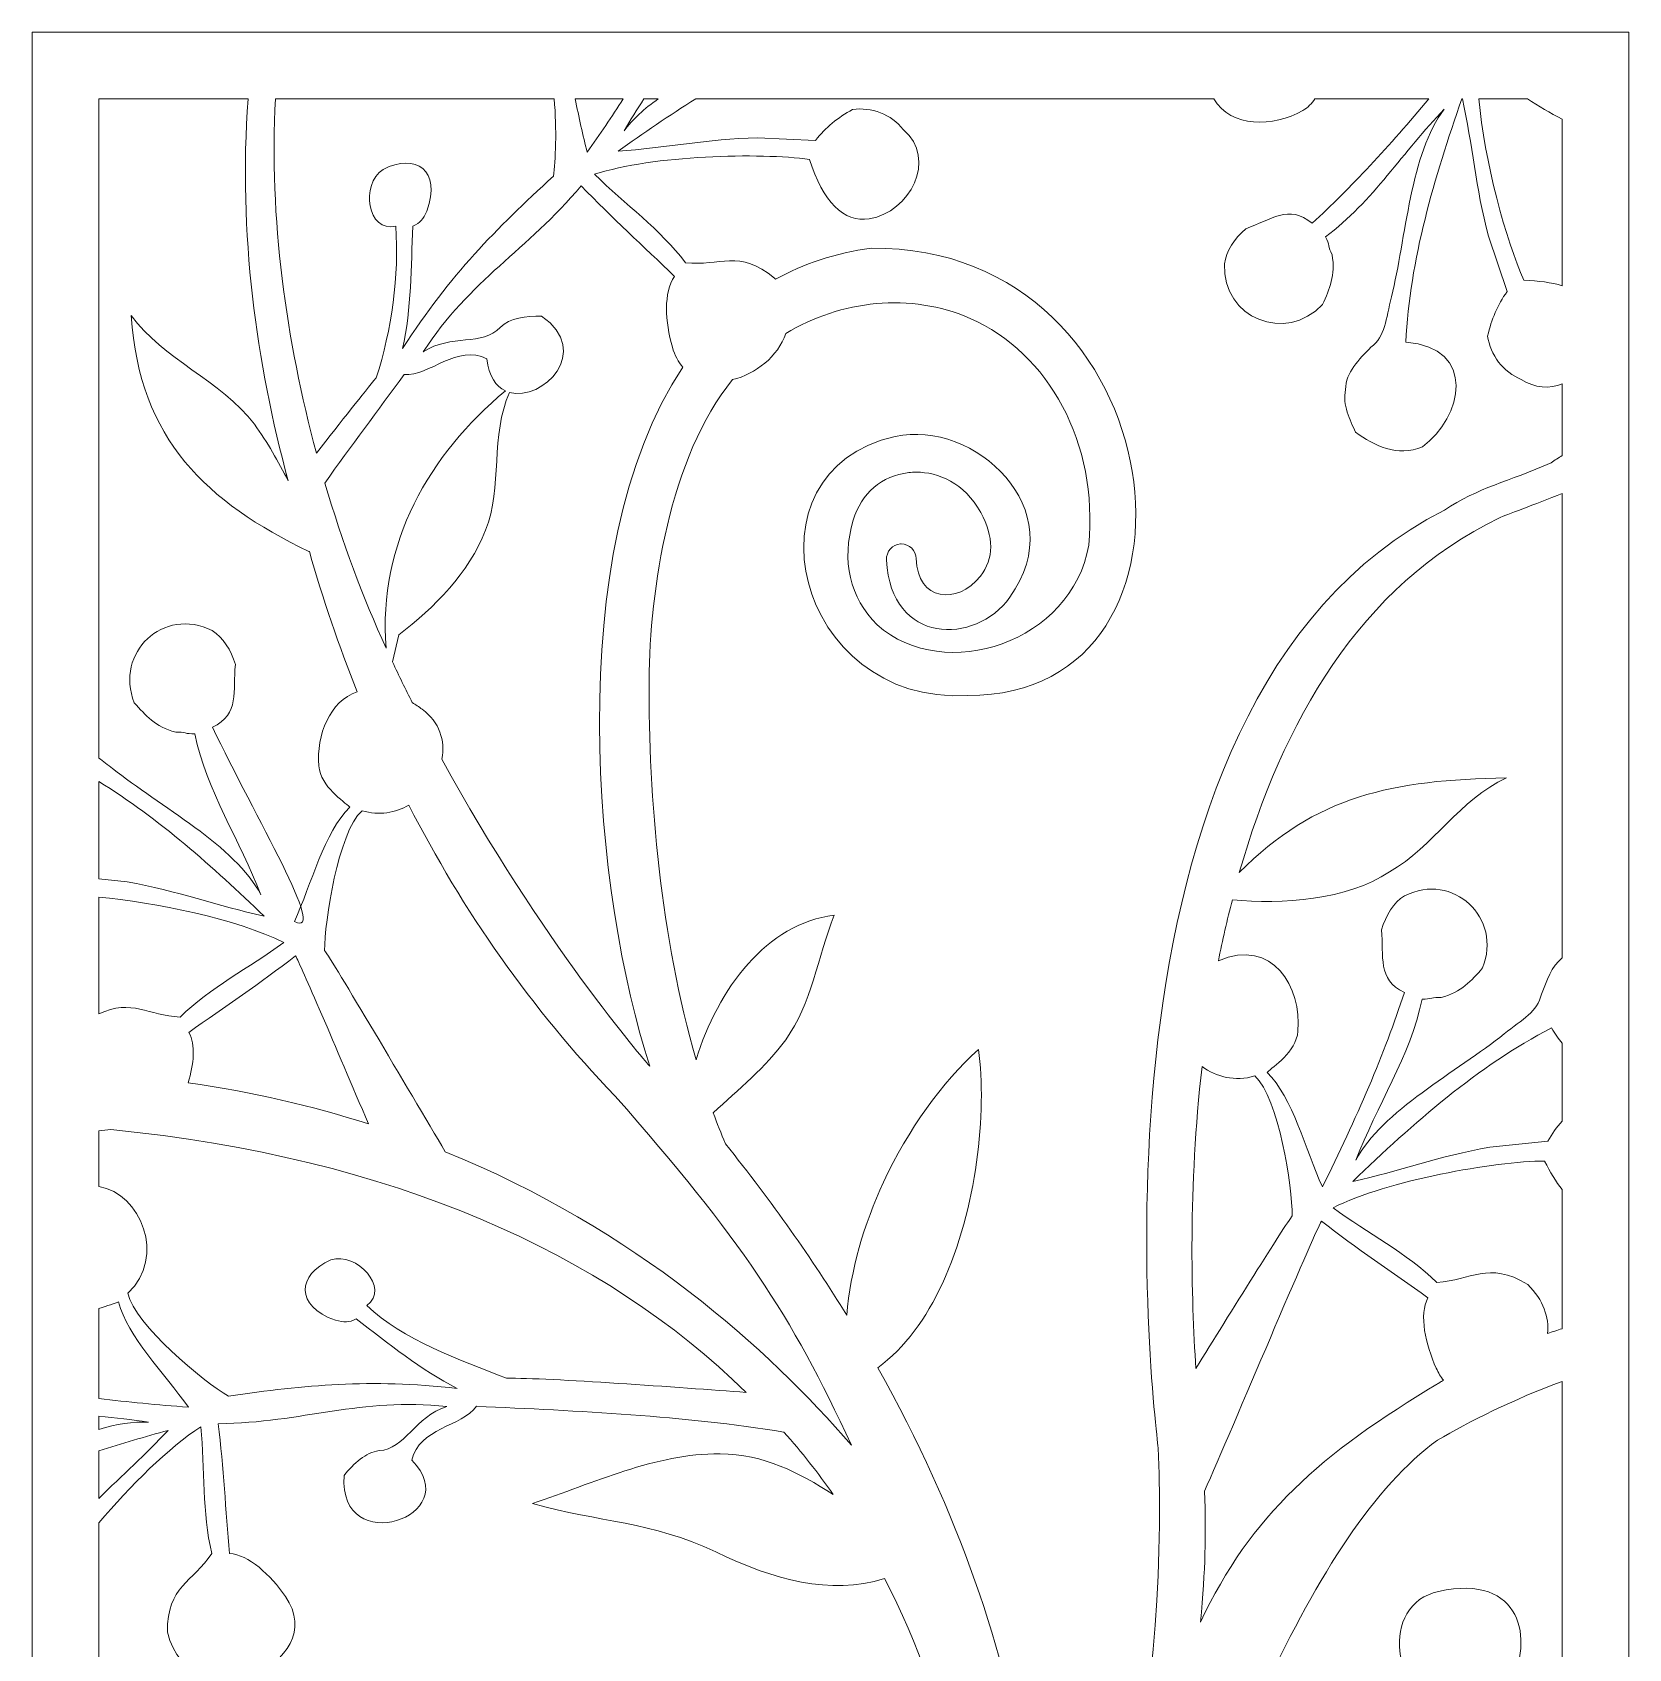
# Model space of a CAD drawing. Header units: centimetres. Extents: x -9.5 to 9.5, y -13.2 to 13.4.
# Drawn here: x 0.9 to 9.47, y 4.69 to 13.37 of the extents above; entities that cross this region are included whole.
import ezdxf

# ---------------------------------------------------------------- set-up
doc = ezdxf.new("R2010")
doc.units = ezdxf.units.CM
doc.header["$MEASUREMENT"] = 0
doc.layers.add('layer 1', color=7, linetype='Continuous')

msp = doc.modelspace()

# ---------------------------------------------------------------- linework, layer by layer
at = {"layer": 'layer 1', "color": 242, "lineweight": 9}
for points, knots in [([(9.47284, 13.36921), (9.47284, 13.36921), (0.90305, 13.36921), (0.90305, 13.36921), (0.90305, 13.36921), (0.90305, 13.36921), (0.90305, -13.19712), (0.90305, -13.19712), (0.90305, -13.19712), (0.90305, -13.19712), (9.47284, -13.19712), (9.47284, -13.19712), (9.47284, -13.19712), (9.47284, -13.19712), (9.47284, 13.36921), (9.47284, 13.36921)], [0, 0, 0, 0, 0.2, 0.2, 0.2, 0.2, 0.4, 0.4, 0.4, 0.4, 0.6, 0.6, 0.6, 0.6, 1, 1, 1, 1]), ([(1.26013, 13.01214), (1.26013, 13.01214), (2.06101, 13.01214), (2.06101, 13.01214), (2.06101, 13.01214), (2.00899, 12.28871), (2.10437, 11.59518), (2.27719, 10.96104), (2.27719, 10.96104), (2.22251, 11.06436), (2.16775, 11.16791), (2.09495, 11.2651), (2.09495, 11.2651), (1.91448, 11.50203), (1.60252, 11.61548), (1.43437, 11.84853), (1.43437, 11.84853), (1.477, 11.18004), (1.84174, 10.84758), (2.38669, 10.58226), (2.38669, 10.58226), (2.38669, 10.58226), (2.39064, 10.58226), (2.39064, 10.58226), (2.39064, 10.58226), (2.46298, 10.32739), (2.54848, 10.0756), (2.64743, 9.82863), (2.64743, 9.82863), (2.5001, 9.77973), (2.42695, 9.597), (2.44162, 9.43086), (2.44162, 9.43086), (2.45163, 9.31789), (2.5759, 9.24016), (2.60684, 9.20969), (2.60684, 9.20969), (2.46999, 9.07576), (2.40136, 8.79763), (2.31031, 8.59513), (2.31031, 8.59513), (2.49318, 8.50629), (2.09568, 9.16336), (1.8704, 9.63854), (1.8704, 9.63854), (2.01862, 9.70957), (1.97842, 9.8328), (1.99312, 9.97488), (1.99312, 9.97488), (1.96859, 10.05223), (1.92901, 10.12188), (1.86876, 10.15777), (1.86876, 10.15777), (1.60796, 10.28907), (1.34294, 10.03862), (1.45053, 9.7705), (1.45053, 9.7705), (1.51125, 9.70129), (1.5631, 9.64117), (1.67268, 9.61215), (1.67268, 9.61215), (1.72027, 9.61431), (1.72668, 9.60159), (1.77493, 9.60346), (1.77493, 9.60346), (1.83854, 9.29667), (2.0195, 9.02952), (2.13017, 8.7389), (2.13017, 8.7389), (1.99425, 9.00151), (1.58465, 9.21617), (1.3342, 9.41681), (1.3342, 9.41681), (1.30813, 9.4377), (1.28313, 9.45591), (1.26013, 9.47315), (1.26013, 9.47315), (1.26013, 9.47315), (1.26013, 13.01214), (1.26013, 13.01214)], [0, 0, 0, 0, 0.047619, 0.047619, 0.047619, 0.047619, 0.0952381, 0.0952381, 0.0952381, 0.0952381, 0.1428571, 0.1428571, 0.1428571, 0.1428571, 0.1904762, 0.1904762, 0.1904762, 0.1904762, 0.2380952, 0.2380952, 0.2380952, 0.2380952, 0.2857143, 0.2857143, 0.2857143, 0.2857143, 0.3333333, 0.3333333, 0.3333333, 0.3333333, 0.3809524, 0.3809524, 0.3809524, 0.3809524, 0.4285714, 0.4285714, 0.4285714, 0.4285714, 0.4761905, 0.4761905, 0.4761905, 0.4761905, 0.5238095, 0.5238095, 0.5238095, 0.5238095, 0.5714286, 0.5714286, 0.5714286, 0.5714286, 0.6190476, 0.6190476, 0.6190476, 0.6190476, 0.6666667, 0.6666667, 0.6666667, 0.6666667, 0.7142857, 0.7142857, 0.7142857, 0.7142857, 0.7619048, 0.7619048, 0.7619048, 0.7619048, 0.8095238, 0.8095238, 0.8095238, 0.8095238, 0.8571429, 0.8571429, 0.8571429, 0.8571429, 0.9047619, 0.9047619, 0.9047619, 0.9047619, 1, 1, 1, 1]), ([(2.20779, 13.01214), (2.20779, 13.01214), (3.70484, 13.01214), (3.70484, 13.01214), (3.70484, 13.01214), (3.71827, 12.84793), (3.71265, 12.67634), (3.70022, 12.5969), (3.70022, 12.5969), (3.3903, 12.31204), (3.15003, 12.07266), (2.89057, 11.67168), (2.89057, 11.67168), (2.93865, 11.88673), (2.93669, 12.1099), (2.94508, 12.32895), (2.94508, 12.32895), (2.98738, 12.34438), (2.99913, 12.36697), (3.02123, 12.40992), (3.02123, 12.40992), (3.09927, 12.62937), (2.96228, 12.72268), (2.78605, 12.63363), (2.78605, 12.63363), (2.663, 12.55366), (2.70128, 12.29208), (2.85361, 12.32862), (2.85361, 12.32862), (2.87385, 12.06514), (2.83213, 11.77149), (2.74947, 11.51497), (2.74947, 11.51497), (2.68525, 11.43774), (2.56331, 11.28351), (2.4282, 11.10996), (2.4282, 11.10996), (2.26575, 11.71357), (2.17348, 12.37463), (2.20779, 13.01214)], [0, 0, 0, 0, 0.0909091, 0.0909091, 0.0909091, 0.0909091, 0.1818182, 0.1818182, 0.1818182, 0.1818182, 0.2727273, 0.2727273, 0.2727273, 0.2727273, 0.3636364, 0.3636364, 0.3636364, 0.3636364, 0.4545455, 0.4545455, 0.4545455, 0.4545455, 0.5454545, 0.5454545, 0.5454545, 0.5454545, 0.6363636, 0.6363636, 0.6363636, 0.6363636, 0.7272727, 0.7272727, 0.7272727, 0.7272727, 0.8181818, 0.8181818, 0.8181818, 0.8181818, 1, 1, 1, 1]), ([(3.81655, 13.01214), (3.81655, 13.01214), (4.07578, 13.01214), (4.07578, 13.01214), (4.07578, 13.01214), (4.014, 12.9176), (3.9493, 12.82205), (3.88226, 12.72585), (3.88226, 12.72585), (3.85755, 12.81389), (3.83851, 12.91413), (3.81655, 13.01214)], [0, 0, 0, 0, 0.25, 0.25, 0.25, 0.25, 0.5, 0.5, 0.5, 0.5, 1, 1, 1, 1]), ([(4.46492, 13.01214), (4.46492, 13.01214), (7.24537, 13.01214), (7.24537, 13.01214), (7.24537, 13.01214), (7.33916, 12.85592), (7.5634, 12.85814), (7.72397, 12.94992), (7.72397, 12.94992), (7.7509, 12.96531), (7.77183, 12.98738), (7.78837, 13.01214), (7.78837, 13.01214), (7.78837, 13.01214), (8.40007, 13.01214), (8.40007, 13.01214), (8.40007, 13.01214), (8.18945, 12.76081), (7.97953, 12.53253), (7.77404, 12.34416), (7.77404, 12.34416), (7.64755, 12.44914), (7.5524, 12.36113), (7.41718, 12.31512), (7.41718, 12.31512), (7.35717, 12.26048), (7.31042, 12.19542), (7.30299, 12.12569), (7.30299, 12.12569), (7.29271, 11.8339), (7.631, 11.6978), (7.8296, 11.90757), (7.8296, 11.90757), (7.86711, 11.99167), (7.90007, 12.06389), (7.88065, 12.17558), (7.88065, 12.17558), (7.85877, 12.21791), (7.86766, 12.22905), (7.8458, 12.27209), (7.8458, 12.27209), (8.09792, 12.45809), (8.26499, 12.73415), (8.48277, 12.95613), (8.48277, 12.95613), (8.30101, 12.7229), (8.27717, 12.26108), (8.19956, 11.9497), (8.19956, 11.9497), (8.16921, 11.828), (8.16706, 11.73582), (8.08915, 11.67945), (8.08915, 11.67945), (8.02528, 11.61252), (7.95359, 11.54567), (7.95281, 11.4511), (7.95281, 11.4511), (7.93448, 11.36882), (7.97735, 11.28902), (8.00648, 11.22199), (8.00648, 11.22199), (8.10591, 11.15323), (8.23072, 11.08605), (8.36535, 11.14395), (8.36535, 11.14395), (8.58263, 11.30024), (8.65996, 11.67887), (8.27637, 11.70513), (8.27637, 11.70513), (8.29726, 12.14978), (8.4304, 12.58973), (8.57675, 13.01214), (8.57675, 13.01214), (8.57675, 13.01214), (8.58061, 13.01214), (8.58061, 13.01214), (8.58061, 13.01214), (8.63437, 12.76666), (8.65081, 12.53673), (8.71975, 12.2742), (8.71975, 12.2742), (8.71975, 12.2742), (8.82034, 11.97755), (8.82034, 11.97755), (8.82034, 11.97755), (8.76801, 11.9061), (8.73615, 11.82806), (8.7158, 11.7388), (8.7158, 11.7388), (8.73036, 11.63896), (8.79854, 11.54381), (8.89652, 11.50607), (8.89652, 11.50607), (8.97058, 11.45694), (9.04809, 11.45513), (9.11576, 11.48307), (9.11576, 11.48307), (9.11576, 11.48307), (9.11576, 11.0974), (9.11576, 11.0974), (9.11576, 11.0974), (9.09599, 11.08496), (9.07618, 11.07206), (9.0563, 11.05868), (9.0563, 11.05868), (8.82969, 10.95625), (8.66206, 10.92531), (8.48359, 10.80376), (8.48359, 10.80376), (6.44948, 9.77052), (6.92895, 5.93471), (6.9472, 5.77053), (6.9472, 5.77053), (7.00866, 4.27437), (6.6367, 2.96945), (6.31821, 2.14217), (6.31821, 2.14217), (6.31821, 2.14217), (6.27912, 2.11194), (6.27912, 2.11194), (6.27912, 2.11194), (6.41174, 3.2223), (6.32403, 4.63192), (5.44158, 6.20062), (5.44158, 6.20062), (5.58745, 6.30605), (5.70207, 6.46668), (5.78839, 6.6527), (5.78839, 6.6527), (5.97414, 7.05299), (6.02877, 7.57137), (5.98196, 7.90894), (5.98196, 7.90894), (5.78566, 7.73144), (5.60377, 7.4791), (5.47301, 7.19729), (5.47301, 7.19729), (5.36757, 6.97007), (5.29529, 6.72383), (5.27525, 6.48265), (5.27525, 6.48265), (5.08924, 6.7842), (4.8734, 7.09118), (4.62353, 7.40268), (4.62353, 7.40268), (4.6008, 7.45697), (4.57919, 7.51243), (4.55864, 7.56883), (4.55864, 7.56883), (4.69197, 7.69252), (4.84276, 7.81638), (4.94731, 7.96043), (4.94731, 7.96043), (5.08681, 8.15455), (5.11833, 8.40341), (5.20756, 8.6292), (5.20756, 8.6292), (4.84546, 8.5872), (4.58454, 8.23455), (4.466, 7.85373), (4.466, 7.85373), (4.27657, 8.50879), (4.2106, 9.25432), (4.2138, 9.89055), (4.2138, 9.89055), (4.21809, 10.37595), (4.32255, 11.08866), (4.66254, 11.50461), (4.66254, 11.50461), (4.78644, 11.53494), (4.90636, 11.62867), (4.94763, 11.75189), (4.94763, 11.75189), (5.24323, 11.93115), (5.61752, 11.97452), (5.93861, 11.83302), (5.93861, 11.83302), (6.35855, 11.64797), (6.62681, 11.16397), (6.57398, 10.61677), (6.57398, 10.61677), (6.48719, 10.09903), (5.8018, 9.86458), (5.43783, 10.18919), (5.43783, 10.18919), (5.29201, 10.3332), (5.24544, 10.53369), (5.31006, 10.75047), (5.31006, 10.75047), (5.35269, 10.89423), (5.46418, 10.98963), (5.60794, 11.00565), (5.60794, 11.00565), (5.6209, 11.00725), (5.63455, 11.00807), (5.6482, 11.00807), (5.6482, 11.00807), (5.76422, 11.00807), (5.90625, 10.95205), (5.99508, 10.79085), (5.99508, 10.79085), (6.06584, 10.66336), (6.06584, 10.54181), (5.99285, 10.45055), (5.99285, 10.45055), (5.86708, 10.29211), (5.65491, 10.31649), (5.64858, 10.54377), (5.64858, 10.54377), (5.64661, 10.58711), (5.61189, 10.6229), (5.56704, 10.6229), (5.56704, 10.6229), (5.56595, 10.6229), (5.56461, 10.6229), (5.56333, 10.62272), (5.56333, 10.62272), (5.52091, 10.62074), (5.48638, 10.58226), (5.48855, 10.53567), (5.48855, 10.53567), (5.51203, 10.08044), (5.96413, 10.07744), (6.1502, 10.33633), (6.1502, 10.33633), (6.49325, 10.81369), (5.95552, 11.29216), (5.5359, 11.19969), (5.5359, 11.19969), (4.69844, 11.01509), (4.99874, 9.75399), (5.92598, 9.80963), (5.92598, 9.80963), (7.32401, 9.80261), (7.05103, 12.22514), (5.40738, 12.21027), (5.40738, 12.21027), (5.21284, 12.18485), (5.04185, 12.12733), (4.89214, 12.04341), (4.89214, 12.04341), (4.89069, 12.04542), (4.88939, 12.04743), (4.8879, 12.04944), (4.8879, 12.04944), (4.69642, 12.20801), (4.59501, 12.11266), (4.41001, 12.13201), (4.41001, 12.13201), (4.27346, 12.31241), (4.08577, 12.44486), (3.92186, 12.60704), (3.92186, 12.60704), (4.23164, 12.7096), (4.81212, 12.72454), (5.07501, 12.68643), (5.07501, 12.68643), (5.14645, 12.46108), (5.25832, 12.3458), (5.3962, 12.36806), (5.3962, 12.36806), (5.61203, 12.40313), (5.7658, 12.6883), (5.5786, 12.84693), (5.5786, 12.84693), (5.51547, 12.92998), (5.40581, 12.96872), (5.30651, 12.95498), (5.30651, 12.95498), (5.22696, 12.91087), (5.16132, 12.85887), (5.10763, 12.78918), (5.10763, 12.78918), (5.10763, 12.78918), (4.79672, 12.80309), (4.79672, 12.80309), (4.79672, 12.80309), (4.52465, 12.79617), (4.29905, 12.7474), (4.04717, 12.73124), (4.04717, 12.73124), (4.18329, 12.82763), (4.32226, 12.92298), (4.46492, 13.01214)], [0, 0, 0, 0, 0.0138889, 0.0138889, 0.0138889, 0.0138889, 0.0277778, 0.0277778, 0.0277778, 0.0277778, 0.0416667, 0.0416667, 0.0416667, 0.0416667, 0.0555556, 0.0555556, 0.0555556, 0.0555556, 0.0694444, 0.0694444, 0.0694444, 0.0694444, 0.0833333, 0.0833333, 0.0833333, 0.0833333, 0.0972222, 0.0972222, 0.0972222, 0.0972222, 0.1111111, 0.1111111, 0.1111111, 0.1111111, 0.125, 0.125, 0.125, 0.125, 0.1388889, 0.1388889, 0.1388889, 0.1388889, 0.1527778, 0.1527778, 0.1527778, 0.1527778, 0.1666667, 0.1666667, 0.1666667, 0.1666667, 0.1805556, 0.1805556, 0.1805556, 0.1805556, 0.1944444, 0.1944444, 0.1944444, 0.1944444, 0.2083333, 0.2083333, 0.2083333, 0.2083333, 0.2222222, 0.2222222, 0.2222222, 0.2222222, 0.2361111, 0.2361111, 0.2361111, 0.2361111, 0.25, 0.25, 0.25, 0.25, 0.2638889, 0.2638889, 0.2638889, 0.2638889, 0.2777778, 0.2777778, 0.2777778, 0.2777778, 0.2916667, 0.2916667, 0.2916667, 0.2916667, 0.3055556, 0.3055556, 0.3055556, 0.3055556, 0.3194444, 0.3194444, 0.3194444, 0.3194444, 0.3333333, 0.3333333, 0.3333333, 0.3333333, 0.3472222, 0.3472222, 0.3472222, 0.3472222, 0.3611111, 0.3611111, 0.3611111, 0.3611111, 0.375, 0.375, 0.375, 0.375, 0.3888889, 0.3888889, 0.3888889, 0.3888889, 0.4027778, 0.4027778, 0.4027778, 0.4027778, 0.4166667, 0.4166667, 0.4166667, 0.4166667, 0.4305556, 0.4305556, 0.4305556, 0.4305556, 0.4444444, 0.4444444, 0.4444444, 0.4444444, 0.4583333, 0.4583333, 0.4583333, 0.4583333, 0.4722222, 0.4722222, 0.4722222, 0.4722222, 0.4861111, 0.4861111, 0.4861111, 0.4861111, 0.5, 0.5, 0.5, 0.5, 0.5138889, 0.5138889, 0.5138889, 0.5138889, 0.5277778, 0.5277778, 0.5277778, 0.5277778, 0.5416667, 0.5416667, 0.5416667, 0.5416667, 0.5555556, 0.5555556, 0.5555556, 0.5555556, 0.5694444, 0.5694444, 0.5694444, 0.5694444, 0.5833333, 0.5833333, 0.5833333, 0.5833333, 0.5972222, 0.5972222, 0.5972222, 0.5972222, 0.6111111, 0.6111111, 0.6111111, 0.6111111, 0.625, 0.625, 0.625, 0.625, 0.6388889, 0.6388889, 0.6388889, 0.6388889, 0.6527778, 0.6527778, 0.6527778, 0.6527778, 0.6666667, 0.6666667, 0.6666667, 0.6666667, 0.6805556, 0.6805556, 0.6805556, 0.6805556, 0.6944444, 0.6944444, 0.6944444, 0.6944444, 0.7083333, 0.7083333, 0.7083333, 0.7083333, 0.7222222, 0.7222222, 0.7222222, 0.7222222, 0.7361111, 0.7361111, 0.7361111, 0.7361111, 0.75, 0.75, 0.75, 0.75, 0.7638889, 0.7638889, 0.7638889, 0.7638889, 0.7777778, 0.7777778, 0.7777778, 0.7777778, 0.7916667, 0.7916667, 0.7916667, 0.7916667, 0.8055556, 0.8055556, 0.8055556, 0.8055556, 0.8194444, 0.8194444, 0.8194444, 0.8194444, 0.8333333, 0.8333333, 0.8333333, 0.8333333, 0.8472222, 0.8472222, 0.8472222, 0.8472222, 0.8611111, 0.8611111, 0.8611111, 0.8611111, 0.875, 0.875, 0.875, 0.875, 0.8888889, 0.8888889, 0.8888889, 0.8888889, 0.9027778, 0.9027778, 0.9027778, 0.9027778, 0.9166667, 0.9166667, 0.9166667, 0.9166667, 0.9305556, 0.9305556, 0.9305556, 0.9305556, 0.9444444, 0.9444444, 0.9444444, 0.9444444, 0.9583333, 0.9583333, 0.9583333, 0.9583333, 0.9722222, 0.9722222, 0.9722222, 0.9722222, 1, 1, 1, 1]), ([(4.18668, 13.01214), (4.18668, 13.01214), (4.26336, 13.01214), (4.26336, 13.01214), (4.26336, 13.01214), (4.18934, 12.95982), (4.12582, 12.90322), (4.08045, 12.84054), (4.08045, 12.84054), (4.11337, 12.89901), (4.14936, 12.9559), (4.18668, 13.01214)], [0, 0, 0, 0, 0.25, 0.25, 0.25, 0.25, 0.5, 0.5, 0.5, 0.5, 1, 1, 1, 1]), ([(8.66875, 13.01214), (8.66875, 13.01214), (8.92888, 13.01214), (8.92888, 13.01214), (8.92888, 13.01214), (8.99038, 12.97339), (9.05208, 12.93576), (9.11576, 12.90224), (9.11576, 12.90224), (9.11576, 12.90224), (9.11576, 12.00883), (9.11576, 12.00883), (9.11576, 12.00883), (9.05869, 12.02615), (8.98993, 12.03591), (8.91054, 12.03788), (8.91054, 12.03788), (8.81666, 12.24463), (8.69559, 12.68349), (8.66875, 13.01214)], [0, 0, 0, 0, 0.1666667, 0.1666667, 0.1666667, 0.1666667, 0.3333333, 0.3333333, 0.3333333, 0.3333333, 0.5, 0.5, 0.5, 0.5, 0.6666667, 0.6666667, 0.6666667, 0.6666667, 1, 1, 1, 1]), ([(2.94269, 9.77089), (2.96013, 9.76025), (2.97796, 9.74833), (2.99622, 9.73499), (2.99622, 9.73499), (3.09125, 9.66705), (3.11953, 9.56576), (3.10144, 9.46806), (3.10144, 9.46806), (3.63812, 8.48501), (4.19609, 7.84439), (4.21003, 7.82682), (4.21003, 7.82682), (4.21003, 7.82682), (4.21813, 7.81872), (4.21813, 7.81872), (4.21813, 7.81872), (3.92277, 8.71161), (3.7332, 10.57919), (4.39516, 11.57193), (4.39516, 11.57193), (4.37098, 11.59951), (4.35167, 11.63486), (4.33923, 11.67911), (4.33923, 11.67911), (4.30107, 11.81512), (4.2896, 11.97435), (4.35105, 12.05816), (4.35105, 12.05816), (4.18343, 12.22113), (4.01393, 12.37385), (3.84983, 12.54582), (3.84983, 12.54582), (3.55623, 12.19605), (3.25357, 12.04223), (3.00194, 11.65438), (3.00194, 11.65438), (3.15199, 11.75125), (3.31967, 11.68273), (3.41496, 11.78545), (3.41496, 11.78545), (3.46756, 11.83523), (3.55331, 11.84798), (3.63707, 11.84631), (3.63707, 11.84631), (3.91199, 11.65346), (3.64148, 11.3867), (3.46542, 11.43648), (3.46542, 11.43648), (3.35986, 11.20882), (3.42944, 10.92688), (3.33672, 10.69629), (3.33672, 10.69629), (3.24572, 10.46522), (3.06321, 10.28299), (2.8709, 10.13501), (2.8709, 10.13501), (2.8709, 10.13501), (2.83637, 9.98906), (2.83637, 9.98906), (2.83637, 9.98906), (2.87132, 9.91491), (2.90684, 9.84221), (2.94269, 9.77089)], [0, 0, 0, 0, 0.0588235, 0.0588235, 0.0588235, 0.0588235, 0.1176471, 0.1176471, 0.1176471, 0.1176471, 0.1764706, 0.1764706, 0.1764706, 0.1764706, 0.2352941, 0.2352941, 0.2352941, 0.2352941, 0.2941176, 0.2941176, 0.2941176, 0.2941176, 0.3529412, 0.3529412, 0.3529412, 0.3529412, 0.4117647, 0.4117647, 0.4117647, 0.4117647, 0.4705882, 0.4705882, 0.4705882, 0.4705882, 0.5294118, 0.5294118, 0.5294118, 0.5294118, 0.5882353, 0.5882353, 0.5882353, 0.5882353, 0.6470588, 0.6470588, 0.6470588, 0.6470588, 0.7058824, 0.7058824, 0.7058824, 0.7058824, 0.7647059, 0.7647059, 0.7647059, 0.7647059, 0.8235294, 0.8235294, 0.8235294, 0.8235294, 0.8823529, 0.8823529, 0.8823529, 0.8823529, 1, 1, 1, 1]), ([(3.44261, 11.44501), (3.03339, 11.10145), (2.7591, 10.62973), (2.80185, 10.06405), (2.80185, 10.06405), (2.67937, 10.33225), (2.56702, 10.63166), (2.47338, 10.94965), (2.47338, 10.94965), (2.61333, 11.14637), (2.75745, 11.34001), (2.89953, 11.53151), (2.89953, 11.53151), (3.03495, 11.52336), (3.18526, 11.69722), (3.34318, 11.61687), (3.34318, 11.61687), (3.35363, 11.52232), (3.39259, 11.46862), (3.44261, 11.44501)], [0, 0, 0, 0, 0.1666667, 0.1666667, 0.1666667, 0.1666667, 0.3333333, 0.3333333, 0.3333333, 0.3333333, 0.5, 0.5, 0.5, 0.5, 0.6666667, 0.6666667, 0.6666667, 0.6666667, 1, 1, 1, 1]), ([(9.11576, 10.89374), (9.11576, 10.89374), (9.11576, 8.40079), (9.11576, 8.40079), (9.11576, 8.40079), (9.05856, 8.35394), (9.03252, 8.2775), (9.00414, 8.20598), (9.00414, 8.20598), (8.98548, 8.11165), (8.90266, 8.07117), (8.80476, 7.99273), (8.80476, 7.99273), (8.55431, 7.7921), (8.14471, 7.57745), (8.00879, 7.31485), (8.00879, 7.31485), (8.11947, 7.60546), (8.30043, 7.87261), (8.36404, 8.17941), (8.36404, 8.17941), (8.41228, 8.17753), (8.41869, 8.19025), (8.46628, 8.18807), (8.46628, 8.18807), (8.57586, 8.2171), (8.62771, 8.27721), (8.68843, 8.34644), (8.68843, 8.34644), (8.79602, 8.61455), (8.531, 8.86501), (8.2702, 8.73372), (8.2702, 8.73372), (8.20996, 8.69783), (8.17037, 8.62816), (8.14584, 8.55081), (8.14584, 8.55081), (8.16054, 8.40872), (8.12034, 8.28551), (8.26856, 8.21448), (8.26856, 8.21448), (8.16469, 7.89112), (8.00981, 7.53701), (7.82865, 7.17107), (7.82865, 7.17107), (7.7376, 7.37356), (7.66897, 7.65171), (7.53212, 7.78564), (7.53212, 7.78564), (7.56305, 7.8161), (7.68733, 7.89384), (7.69734, 8.0068), (7.69734, 8.0068), (7.71811, 8.24198), (7.56296, 8.51036), (7.27042, 8.38539), (7.27042, 8.38539), (7.29217, 8.49453), (7.31698, 8.60376), (7.3452, 8.71241), (7.3452, 8.71241), (7.61053, 8.687), (7.95969, 8.70927), (8.18903, 8.8623), (8.18903, 8.8623), (8.42819, 8.99987), (8.56188, 9.24919), (8.81706, 9.36678), (8.81706, 9.36678), (8.2053, 9.35644), (7.79002, 9.27139), (7.38265, 8.85808), (7.38265, 8.85808), (7.61173, 9.6605), (8.02701, 10.40001), (8.77864, 10.76253), (8.77864, 10.76253), (8.8098, 10.77724), (8.96998, 10.83487), (9.11576, 10.89374)], [0, 0, 0, 0, 0.047619, 0.047619, 0.047619, 0.047619, 0.0952381, 0.0952381, 0.0952381, 0.0952381, 0.1428571, 0.1428571, 0.1428571, 0.1428571, 0.1904762, 0.1904762, 0.1904762, 0.1904762, 0.2380952, 0.2380952, 0.2380952, 0.2380952, 0.2857143, 0.2857143, 0.2857143, 0.2857143, 0.3333333, 0.3333333, 0.3333333, 0.3333333, 0.3809524, 0.3809524, 0.3809524, 0.3809524, 0.4285714, 0.4285714, 0.4285714, 0.4285714, 0.4761905, 0.4761905, 0.4761905, 0.4761905, 0.5238095, 0.5238095, 0.5238095, 0.5238095, 0.5714286, 0.5714286, 0.5714286, 0.5714286, 0.6190476, 0.6190476, 0.6190476, 0.6190476, 0.6666667, 0.6666667, 0.6666667, 0.6666667, 0.7142857, 0.7142857, 0.7142857, 0.7142857, 0.7619048, 0.7619048, 0.7619048, 0.7619048, 0.8095238, 0.8095238, 0.8095238, 0.8095238, 0.8571429, 0.8571429, 0.8571429, 0.8571429, 0.9047619, 0.9047619, 0.9047619, 0.9047619, 1, 1, 1, 1]), ([(1.26013, 8.82446), (1.26013, 8.82446), (1.26013, 9.34714), (1.26013, 9.34714), (1.26013, 9.34714), (1.58332, 9.14857), (1.87286, 8.88833), (2.14698, 8.62512), (2.14698, 8.62512), (1.89867, 8.67884), (1.6814, 8.76109), (1.41161, 8.80861), (1.41161, 8.80861), (1.41161, 8.80861), (1.26013, 8.82446), (1.26013, 8.82446)], [0, 0, 0, 0, 0.2, 0.2, 0.2, 0.2, 0.4, 0.4, 0.4, 0.4, 0.6, 0.6, 0.6, 0.6, 1, 1, 1, 1]), ([(2.92419, 9.2203), (3.21365, 8.65561), (3.58113, 8.12694), (4.03175, 7.65869), (4.03175, 7.65869), (4.70641, 6.89301), (4.97786, 6.48565), (5.29993, 5.78481), (5.29993, 5.78481), (4.85589, 6.30036), (4.14556, 6.94268), (3.11947, 7.36022), (3.11947, 7.36022), (2.92762, 7.68335), (2.51267, 8.38956), (2.47225, 8.43959), (2.47225, 8.43959), (2.47129, 8.59316), (2.54416, 9.07336), (2.67308, 9.19069), (2.67308, 9.19069), (2.76597, 9.16371), (2.85292, 9.17948), (2.92419, 9.2203)], [0, 0, 0, 0, 0.1428571, 0.1428571, 0.1428571, 0.1428571, 0.2857143, 0.2857143, 0.2857143, 0.2857143, 0.4285714, 0.4285714, 0.4285714, 0.4285714, 0.5714286, 0.5714286, 0.5714286, 0.5714286, 0.7142857, 0.7142857, 0.7142857, 0.7142857, 1, 1, 1, 1]), ([(1.26013, 8.09997), (1.26013, 8.09997), (1.26013, 8.72654), (1.26013, 8.72654), (1.26013, 8.72654), (1.55478, 8.70041), (2.00514, 8.60835), (2.25316, 8.4828), (2.25316, 8.4828), (2.06578, 8.34584), (1.85917, 8.24203), (1.6963, 8.08286), (1.6963, 8.08286), (1.5251, 8.09054), (1.43796, 8.18337), (1.26013, 8.09997)], [0, 0, 0, 0, 0.2, 0.2, 0.2, 0.2, 0.4, 0.4, 0.4, 0.4, 0.6, 0.6, 0.6, 0.6, 1, 1, 1, 1]), ([(2.70717, 7.50965), (2.4085, 7.60501), (2.08632, 7.68062), (1.73986, 7.72985), (1.73986, 7.72985), (1.77028, 7.83061), (1.77958, 7.93275), (1.74395, 8.00054), (1.74395, 8.00054), (1.93516, 8.13773), (2.12667, 8.26444), (2.31571, 8.41109), (2.31571, 8.41109), (2.34299, 8.36648), (2.53482, 7.91417), (2.70717, 7.50965)], [0, 0, 0, 0, 0.2, 0.2, 0.2, 0.2, 0.4, 0.4, 0.4, 0.4, 0.6, 0.6, 0.6, 0.6, 1, 1, 1, 1]), ([(9.11576, 7.94265), (9.11576, 7.94265), (9.11576, 7.52411), (9.11576, 7.52411), (9.11576, 7.52411), (9.08635, 7.49166), (9.06075, 7.45643), (9.0389, 7.41713), (9.0389, 7.41713), (9.0389, 7.41713), (8.72736, 7.38455), (8.72736, 7.38455), (8.72736, 7.38455), (8.45756, 7.33703), (8.2403, 7.25479), (7.99198, 7.20106), (7.99198, 7.20106), (8.31608, 7.51224), (8.66171, 7.81925), (9.05905, 8.02516), (9.05905, 8.02516), (9.07688, 7.99249), (9.09589, 7.9652), (9.11576, 7.94265)], [0, 0, 0, 0, 0.1428571, 0.1428571, 0.1428571, 0.1428571, 0.2857143, 0.2857143, 0.2857143, 0.2857143, 0.4285714, 0.4285714, 0.4285714, 0.4285714, 0.5714286, 0.5714286, 0.5714286, 0.5714286, 0.7142857, 0.7142857, 0.7142857, 0.7142857, 1, 1, 1, 1]), ([(7.14929, 6.19701), (7.12454, 6.57232), (7.10841, 7.16833), (7.18245, 7.81727), (7.18245, 7.81727), (7.25894, 7.76144), (7.35842, 7.73542), (7.46588, 7.76664), (7.46588, 7.76664), (7.59479, 7.6493), (7.66768, 7.1691), (7.66671, 7.01553), (7.66671, 7.01553), (7.62922, 6.96913), (7.32624, 6.48192), (7.14929, 6.19701)], [0, 0, 0, 0, 0.2, 0.2, 0.2, 0.2, 0.4, 0.4, 0.4, 0.4, 0.6, 0.6, 0.6, 0.6, 1, 1, 1, 1]), ([(1.26013, 7.17323), (1.26013, 7.17323), (1.26013, 7.47284), (1.26013, 7.47284), (1.26013, 7.47284), (1.28177, 7.47496), (1.30338, 7.47708), (1.32514, 7.47906), (1.32514, 7.47906), (2.84061, 7.32847), (3.96986, 6.81746), (4.73546, 6.06836), (4.73546, 6.06836), (4.38612, 6.09346), (3.68073, 6.14611), (3.44865, 6.14406), (3.44865, 6.14406), (3.19769, 6.24237), (2.89037, 6.35126), (2.69916, 6.53364), (2.69916, 6.53364), (2.82385, 6.62848), (2.64551, 6.82364), (2.50574, 6.77897), (2.50574, 6.77897), (2.32527, 6.69884), (2.31084, 6.53373), (2.53016, 6.45529), (2.53016, 6.45529), (2.57739, 6.44523), (2.60232, 6.44004), (2.64103, 6.46303), (2.64103, 6.46303), (2.81597, 6.33091), (2.98752, 6.18819), (3.18448, 6.08935), (3.18448, 6.08935), (2.70979, 6.14216), (2.37241, 6.10757), (1.95572, 6.04782), (1.95572, 6.04782), (1.82407, 6.12493), (1.45092, 6.4309), (1.41614, 6.60056), (1.41614, 6.60056), (1.62498, 6.79583), (1.48418, 7.13798), (1.26013, 7.17323)], [0, 0, 0, 0, 0.0769231, 0.0769231, 0.0769231, 0.0769231, 0.1538462, 0.1538462, 0.1538462, 0.1538462, 0.2307692, 0.2307692, 0.2307692, 0.2307692, 0.3076923, 0.3076923, 0.3076923, 0.3076923, 0.3846154, 0.3846154, 0.3846154, 0.3846154, 0.4615385, 0.4615385, 0.4615385, 0.4615385, 0.5384615, 0.5384615, 0.5384615, 0.5384615, 0.6153846, 0.6153846, 0.6153846, 0.6153846, 0.6923077, 0.6923077, 0.6923077, 0.6923077, 0.7692308, 0.7692308, 0.7692308, 0.7692308, 0.8461538, 0.8461538, 0.8461538, 0.8461538, 1, 1, 1, 1]), ([(9.11576, 7.15729), (9.11576, 7.15729), (9.11576, 6.40997), (9.11576, 6.40997), (9.11576, 6.40997), (9.08951, 6.40175), (9.06353, 6.39323), (9.03782, 6.38449), (9.03782, 6.38449), (9.04588, 6.47014), (9.01672, 6.56216), (8.93068, 6.64799), (8.93068, 6.64799), (8.7164, 6.77723), (8.62972, 6.66717), (8.44266, 6.6588), (8.44266, 6.6588), (8.27979, 6.81796), (8.07319, 6.92179), (7.8858, 7.05874), (7.8858, 7.05874), (8.17885, 7.20709), (8.7544, 7.30866), (9.02179, 7.30999), (9.02179, 7.30999), (9.05137, 7.24968), (9.08281, 7.19861), (9.11576, 7.15729)], [0, 0, 0, 0, 0.125, 0.125, 0.125, 0.125, 0.25, 0.25, 0.25, 0.25, 0.375, 0.375, 0.375, 0.375, 0.5, 0.5, 0.5, 0.5, 0.625, 0.625, 0.625, 0.625, 0.75, 0.75, 0.75, 0.75, 1, 1, 1, 1]), ([(8.47873, 6.13287), (8.47193, 6.1289), (8.46518, 6.1249), (8.45851, 6.12091), (8.45851, 6.12091), (7.8142, 5.736), (7.44551, 5.40999), (7.17406, 4.83448), (7.17406, 4.83448), (7.20066, 5.12812), (7.20423, 5.28819), (7.19612, 5.53812), (7.19612, 5.53812), (7.34406, 5.87107), (7.78098, 6.91788), (7.82325, 6.98703), (7.82325, 6.98703), (8.01229, 6.84036), (8.2038, 6.71365), (8.39501, 6.57648), (8.39501, 6.57648), (8.34634, 6.48388), (8.38156, 6.32709), (8.43986, 6.19742), (8.43986, 6.19742), (8.45103, 6.17259), (8.46412, 6.15118), (8.47873, 6.13287)], [0, 0, 0, 0, 0.125, 0.125, 0.125, 0.125, 0.25, 0.25, 0.25, 0.25, 0.375, 0.375, 0.375, 0.375, 0.5, 0.5, 0.5, 0.5, 0.625, 0.625, 0.625, 0.625, 0.75, 0.75, 0.75, 0.75, 1, 1, 1, 1]), ([(1.26013, 6.03532), (1.26013, 6.03532), (1.26013, 6.51875), (1.26013, 6.51875), (1.26013, 6.51875), (1.30702, 6.53075), (1.34652, 6.54844), (1.36629, 6.55364), (1.36629, 6.55364), (1.41124, 6.36879), (1.61395, 6.16899), (1.74069, 5.98845), (1.74069, 5.98845), (1.57597, 6.00108), (1.41514, 6.01647), (1.26013, 6.03532)], [0, 0, 0, 0, 0.2, 0.2, 0.2, 0.2, 0.4, 0.4, 0.4, 0.4, 0.6, 0.6, 0.6, 0.6, 1, 1, 1, 1]), ([(9.11576, 6.12712), (9.11576, 6.12712), (9.11576, 4.12882), (9.11576, 4.12882), (9.11576, 4.12882), (8.96414, 3.98317), (8.79804, 3.83608), (8.62282, 3.68891), (8.62282, 3.68891), (8.62062, 3.90949), (8.66894, 4.18999), (8.59774, 4.3664), (8.59774, 4.3664), (8.63803, 4.38179), (8.78212, 4.40303), (8.83621, 4.50188), (8.83621, 4.50188), (8.96419, 4.7358), (8.90244, 5.09941), (8.45258, 4.9996), (8.45258, 4.9996), (8.13505, 4.93252), (8.18868, 4.42001), (8.52989, 4.37548), (8.52989, 4.37548), (8.60047, 4.21734), (8.47553, 3.75125), (8.41348, 3.61185), (8.41348, 3.61185), (8.04004, 3.41759), (7.7457, 3.2491), (7.39071, 2.92956), (7.39071, 2.92956), (7.4932, 3.12466), (7.54943, 3.34062), (7.61461, 3.54992), (7.61461, 3.54992), (7.65945, 3.55381), (7.67669, 3.57254), (7.70921, 3.60825), (7.70921, 3.60825), (7.84174, 3.79978), (7.7338, 3.92558), (7.54044, 3.88552), (7.54044, 3.88552), (7.40081, 3.84037), (7.36962, 3.57786), (7.52621, 3.57343), (7.52621, 3.57343), (7.47711, 3.3138), (7.36032, 3.04115), (7.21367, 2.81501), (7.21367, 2.81501), (7.1161, 2.74634), (6.91171, 2.59405), (6.6976, 2.43196), (6.6976, 2.43196), (7.24178, 3.88657), (7.76827, 5.32427), (8.44644, 5.81098), (8.44644, 5.81098), (8.61555, 5.91195), (8.85091, 6.02903), (9.11576, 6.12712)], [0, 0, 0, 0, 0.0588235, 0.0588235, 0.0588235, 0.0588235, 0.1176471, 0.1176471, 0.1176471, 0.1176471, 0.1764706, 0.1764706, 0.1764706, 0.1764706, 0.2352941, 0.2352941, 0.2352941, 0.2352941, 0.2941176, 0.2941176, 0.2941176, 0.2941176, 0.3529412, 0.3529412, 0.3529412, 0.3529412, 0.4117647, 0.4117647, 0.4117647, 0.4117647, 0.4705882, 0.4705882, 0.4705882, 0.4705882, 0.5294118, 0.5294118, 0.5294118, 0.5294118, 0.5882353, 0.5882353, 0.5882353, 0.5882353, 0.6470588, 0.6470588, 0.6470588, 0.6470588, 0.7058824, 0.7058824, 0.7058824, 0.7058824, 0.7647059, 0.7647059, 0.7647059, 0.7647059, 0.8235294, 0.8235294, 0.8235294, 0.8235294, 0.8823529, 0.8823529, 0.8823529, 0.8823529, 1, 1, 1, 1]), ([(1.26013, 2.38016), (1.26013, 2.38016), (1.26013, 2.97455), (1.26013, 2.97455), (1.26013, 2.97455), (1.52714, 3.43467), (1.4856, 3.98359), (1.26013, 4.42937), (1.26013, 4.42937), (1.26013, 4.42937), (1.26013, 5.36736), (1.26013, 5.36736), (1.26013, 5.36736), (1.4278, 5.56524), (1.63745, 5.77451), (1.80763, 5.88264), (1.80763, 5.88264), (1.82949, 5.65308), (1.81331, 5.42393), (1.86658, 5.20404), (1.86658, 5.20404), (1.7645, 5.04854), (1.62649, 5.03034), (1.62813, 4.78173), (1.62813, 4.78173), (1.75556, 4.27857), (2.51365, 4.61362), (2.26206, 4.97227), (2.26206, 4.97227), (2.18091, 5.08787), (2.06487, 5.19752), (1.96109, 5.20297), (1.96109, 5.20297), (1.94095, 5.43589), (1.92993, 5.66377), (1.90063, 5.89967), (1.90063, 5.89967), (2.35723, 5.9057), (2.66786, 6.04272), (3.12742, 5.99216), (3.12742, 5.99216), (2.95746, 5.93725), (2.9044, 5.76406), (2.76456, 5.75527), (2.76456, 5.75527), (2.69274, 5.74603), (2.6286, 5.68772), (2.5769, 5.6218), (2.5769, 5.6218), (2.54378, 5.17139), (3.2386, 5.4002), (2.94053, 5.70419), (2.94053, 5.70419), (2.97824, 5.8773), (3.20797, 5.88367), (3.28736, 5.99371), (3.28736, 5.99371), (3.83493, 5.96798), (4.39785, 5.94369), (4.93826, 5.85488), (4.93826, 5.85488), (5.03311, 5.74737), (5.12133, 5.63566), (5.20289, 5.5201), (5.20289, 5.5201), (5.0173, 5.638), (4.83254, 5.73656), (4.59478, 5.73849), (4.59478, 5.73849), (4.24745, 5.74066), (3.91569, 5.58094), (3.5887, 5.47138), (3.5887, 5.47138), (3.94807, 5.36935), (4.2243, 5.37748), (4.57252, 5.21152), (4.57252, 5.21152), (4.88599, 5.06), (5.18229, 4.97978), (5.47796, 5.06818), (5.47796, 5.06818), (6.20306, 3.6787), (6.11809, 1.85682), (5.29993, 0.0249), (5.29993, 0.0249), (5.45492, 1.01411), (5.70716, 3.45903), (4.9251, 4.14372), (4.9251, 4.14372), (4.65977, 4.43547), (4.2628, 4.58337), (3.74811, 4.58337), (3.74811, 4.58337), (3.72794, 4.58337), (3.28822, 4.57922), (3.01058, 4.24288), (3.01058, 4.24288), (2.82418, 4.01998), (2.75737, 3.70604), (2.81007, 3.31296), (2.81007, 3.31296), (2.81622, 3.2868), (2.91208, 2.75351), (3.30816, 2.55357), (3.30816, 2.55357), (3.10842, 2.522), (3.03115, 2.28971), (3.07108, 2.09358), (3.07108, 2.09358), (3.09485, 1.97695), (3.23364, 1.91056), (3.26949, 1.88244), (3.26949, 1.88244), (3.14258, 1.7266), (3.10385, 1.42843), (3.0328, 1.2065), (3.0328, 1.2065), (2.80066, 1.56677), (2.59732, 1.91777), (2.45083, 2.24272), (2.45083, 2.24272), (2.59703, 2.3343), (2.54055, 2.45806), (2.53912, 2.60799), (2.53912, 2.60799), (2.50439, 2.68576), (2.45489, 2.75372), (2.38782, 2.78404), (2.38782, 2.78404), (2.10034, 2.89018), (1.85351, 2.59769), (1.99738, 2.33079), (1.99738, 2.33079), (2.06887, 2.26576), (2.13004, 2.20918), (2.24776, 2.19186), (2.24776, 2.19186), (2.29713, 2.19975), (2.30532, 2.18723), (2.35539, 2.19488), (2.35539, 2.19488), (2.45796, 1.88244), (2.67823, 1.62519), (2.82795, 1.33518), (2.82795, 1.33518), (2.65519, 1.59299), (2.20269, 1.76851), (1.91781, 1.94818), (1.91781, 1.94818), (1.80647, 2.01843), (1.71529, 2.05084), (1.68471, 2.14703), (1.68471, 2.14703), (1.63896, 2.23268), (1.59588, 2.3261), (1.50188, 2.35796), (1.50188, 2.35796), (1.42728, 2.40242), (1.33571, 2.38737), (1.26013, 2.38016)], [0, 0, 0, 0, 0.0243902, 0.0243902, 0.0243902, 0.0243902, 0.0487805, 0.0487805, 0.0487805, 0.0487805, 0.0731707, 0.0731707, 0.0731707, 0.0731707, 0.097561, 0.097561, 0.097561, 0.097561, 0.1219512, 0.1219512, 0.1219512, 0.1219512, 0.1463415, 0.1463415, 0.1463415, 0.1463415, 0.1707317, 0.1707317, 0.1707317, 0.1707317, 0.195122, 0.195122, 0.195122, 0.195122, 0.2195122, 0.2195122, 0.2195122, 0.2195122, 0.2439024, 0.2439024, 0.2439024, 0.2439024, 0.2682927, 0.2682927, 0.2682927, 0.2682927, 0.2926829, 0.2926829, 0.2926829, 0.2926829, 0.3170732, 0.3170732, 0.3170732, 0.3170732, 0.3414634, 0.3414634, 0.3414634, 0.3414634, 0.3658537, 0.3658537, 0.3658537, 0.3658537, 0.3902439, 0.3902439, 0.3902439, 0.3902439, 0.4146341, 0.4146341, 0.4146341, 0.4146341, 0.4390244, 0.4390244, 0.4390244, 0.4390244, 0.4634146, 0.4634146, 0.4634146, 0.4634146, 0.4878049, 0.4878049, 0.4878049, 0.4878049, 0.5121951, 0.5121951, 0.5121951, 0.5121951, 0.5365854, 0.5365854, 0.5365854, 0.5365854, 0.5609756, 0.5609756, 0.5609756, 0.5609756, 0.5853659, 0.5853659, 0.5853659, 0.5853659, 0.6097561, 0.6097561, 0.6097561, 0.6097561, 0.6341463, 0.6341463, 0.6341463, 0.6341463, 0.6585366, 0.6585366, 0.6585366, 0.6585366, 0.6829268, 0.6829268, 0.6829268, 0.6829268, 0.7073171, 0.7073171, 0.7073171, 0.7073171, 0.7317073, 0.7317073, 0.7317073, 0.7317073, 0.7560976, 0.7560976, 0.7560976, 0.7560976, 0.7804878, 0.7804878, 0.7804878, 0.7804878, 0.804878, 0.804878, 0.804878, 0.804878, 0.8292683, 0.8292683, 0.8292683, 0.8292683, 0.8536585, 0.8536585, 0.8536585, 0.8536585, 0.8780488, 0.8780488, 0.8780488, 0.8780488, 0.902439, 0.902439, 0.902439, 0.902439, 0.9268293, 0.9268293, 0.9268293, 0.9268293, 0.9512195, 0.9512195, 0.9512195, 0.9512195, 1, 1, 1, 1]), ([(1.26013, 5.86948), (1.26013, 5.86948), (1.26013, 5.9401), (1.26013, 5.9401), (1.26013, 5.9401), (1.34955, 5.93218), (1.43865, 5.92285), (1.52646, 5.90757), (1.52646, 5.90757), (1.44401, 5.9124), (1.35383, 5.89685), (1.26013, 5.86948)], [0, 0, 0, 0, 0.25, 0.25, 0.25, 0.25, 0.5, 0.5, 0.5, 0.5, 1, 1, 1, 1]), ([(1.26013, 5.4985), (1.26013, 5.4985), (1.26013, 5.75456), (1.26013, 5.75456), (1.26013, 5.75456), (1.38369, 5.794), (1.50824, 5.82993), (1.63219, 5.86418), (1.63219, 5.86418), (1.51109, 5.73398), (1.38571, 5.62417), (1.26013, 5.4985)], [0, 0, 0, 0, 0.25, 0.25, 0.25, 0.25, 0.5, 0.5, 0.5, 0.5, 1, 1, 1, 1])]:
    msp.add_open_spline(points, degree=3, knots=knots, dxfattribs=at)

doc.saveas('drawing.dxf')
